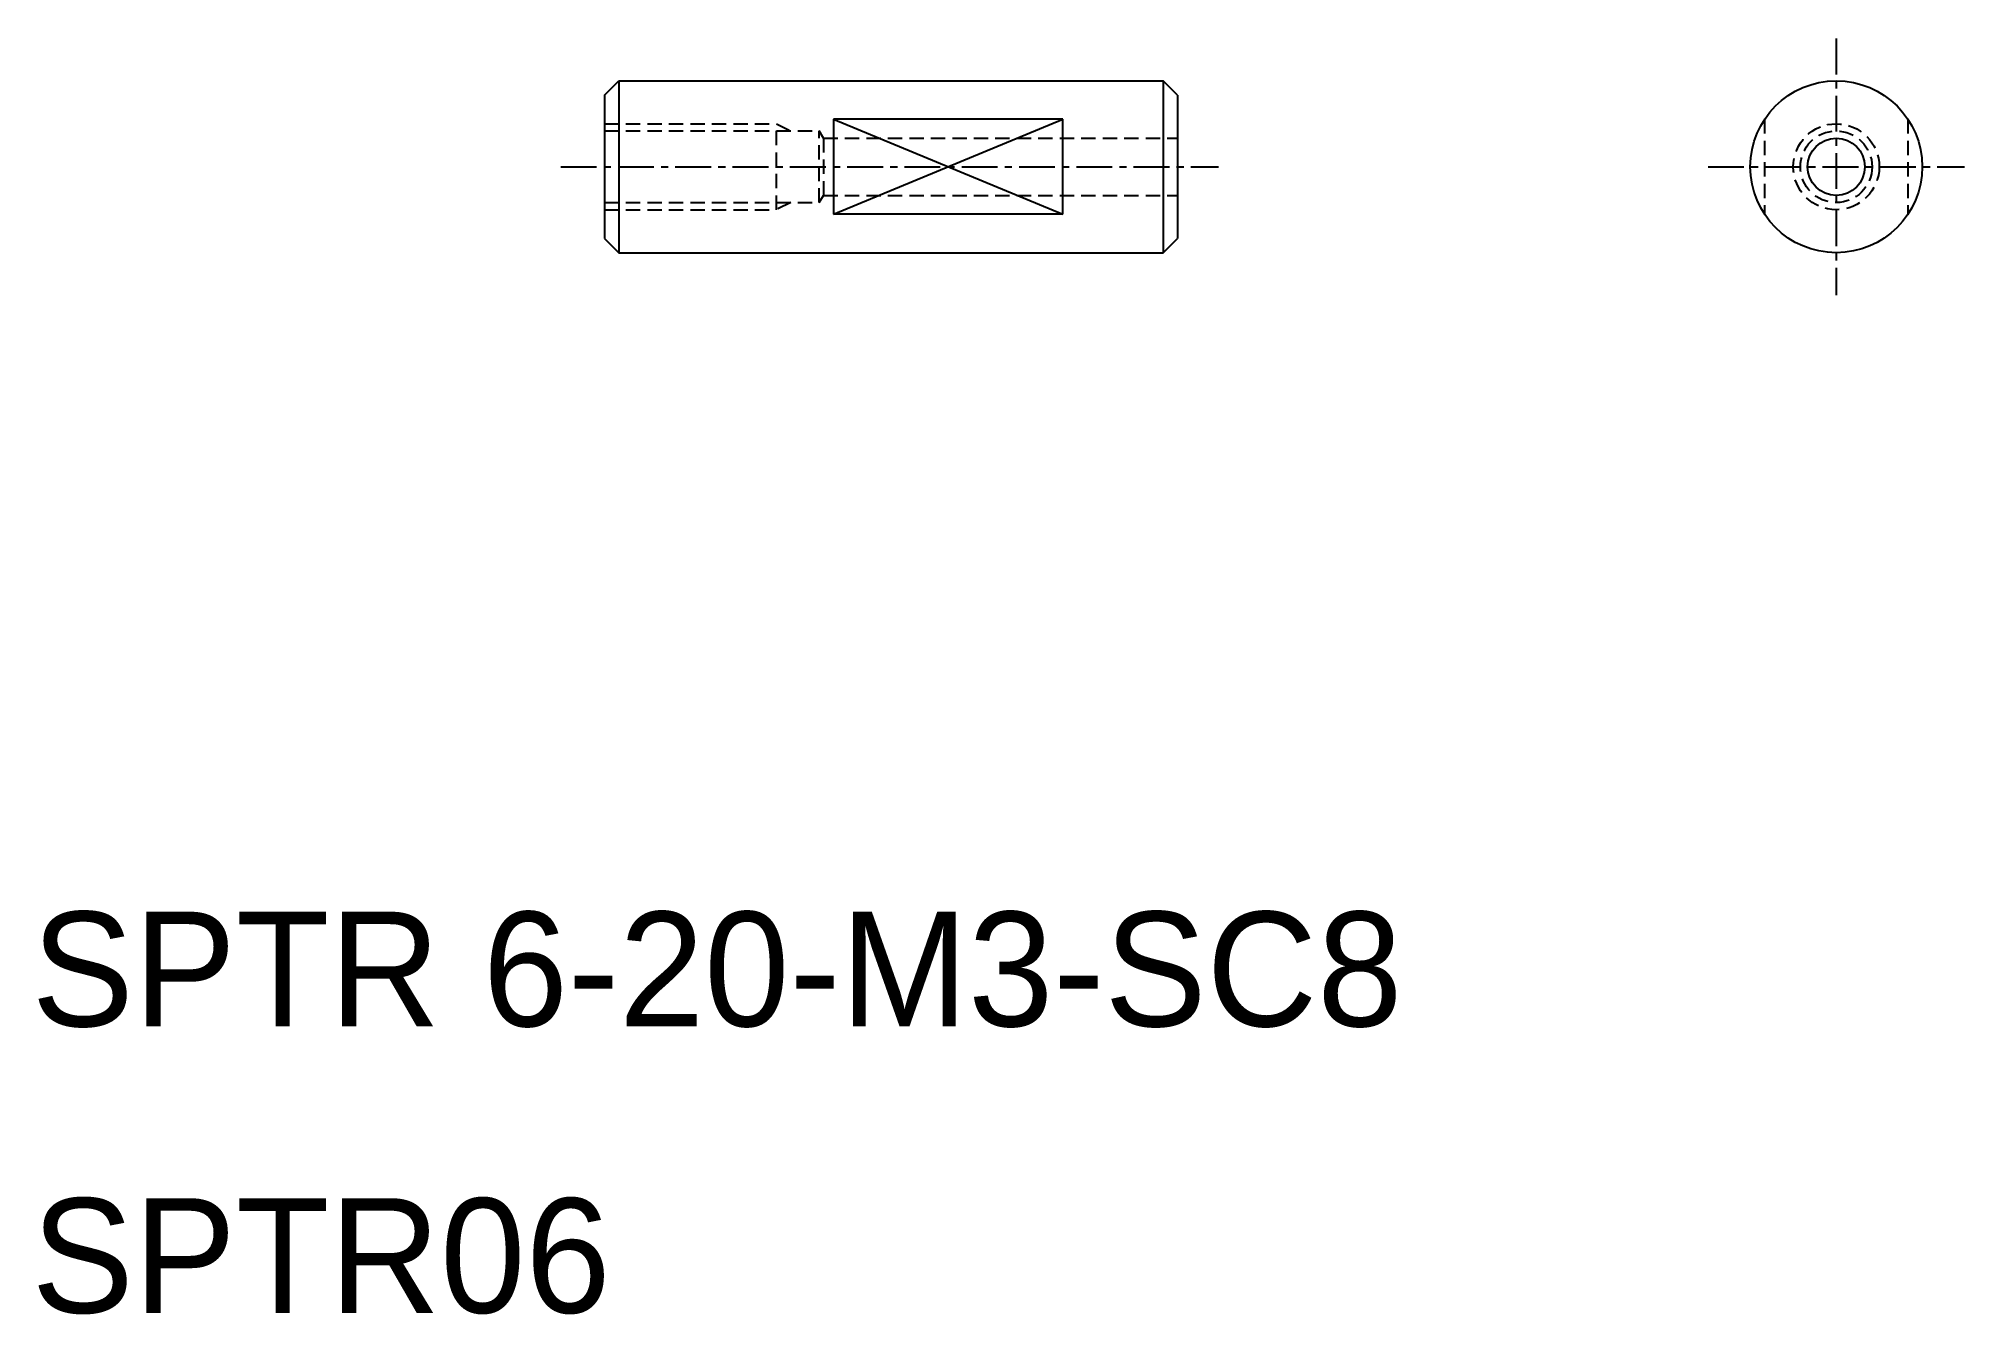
# Model space of a CAD drawing. Extents: x 10.2 to 77.5, y 9.9 to 54.5.
import ezdxf

# ---------------------------------------------------------------- set-up
doc = ezdxf.new("R2010")
doc.units = 0
doc.linetypes.add('CENTER', pattern=[2, 1.25, -0.25, 0.25, -0.25])
doc.linetypes.add('DASHED', pattern=[0.75, 0.5, -0.25])
doc.layers.get('0').update_dxf_attribs({"linetype": 'CONTINUOUS'})
doc.layers.add('CENTER', color=1, linetype='CENTER')

msp = doc.modelspace()

# ---------------------------------------------------------------- linework, layer by layer
at = {"color": 7, "linetype": 'CONTINUOUS'}
for p, q in [((30, 52.5), (30.5, 53)), ((30, 52.5), (30, 47.5)), ((30.5, 53), (49.5, 53)), ((30.5, 53), (30.5, 47)), ((35.25, 53), (35.25, 53)), ((40, 53), (40, 53)), ((49.5, 53), (49.5, 47)), ((50, 52.5), (49.5, 53)), ((50, 52.5), (50, 47.5)), ((30, 51.5), (30, 48.5)), ((46, 51.658), (38, 51.658)), ((38, 51.658), (38, 48.342)), ((46, 48.342), (46, 51.658)), ((46, 48.342), (38, 48.342)), ((30, 47.5), (30.5, 47)), ((49.5, 47), (50, 47.5)), ((30.5, 47), (49.5, 47))]:
    msp.add_line(p, q, dxfattribs=at)
at = {"color": 3, "linetype": 'DASHED'}
for p, q in [((30, 51.5), (36, 51.5)), ((30, 51.25), (37.5, 51.25)), ((36, 51.5), (36.5, 51.25)), ((36, 48.5), (36, 51.5)), ((37.644, 51), (37.5, 51.25)), ((37.5, 48.75), (37.5, 51.25)), ((70.5, 51.658), (70.5, 48.342)), ((75.5, 51.658), (75.5, 48.342)), ((37.644, 51), (50, 51)), ((37.644, 51), (37.644, 49)), ((30, 48.75), (37.5, 48.75)), ((30, 48.5), (36, 48.5)), ((36.5, 48.75), (36, 48.5)), ((37.5, 48.75), (37.644, 49)), ((37.644, 49), (50, 49))]:
    msp.add_line(p, q, dxfattribs=at)
at = {"color": 3, "linetype": 'CONTINUOUS'}
for p, q in [((38, 51.658), (46, 48.342)), ((38, 48.342), (46, 51.658))]:
    msp.add_line(p, q, dxfattribs=at)
at = {"color": 7, "linetype": 'CONTINUOUS'}
for radius in [3, 1]:
    msp.add_circle((73, 50), radius, dxfattribs=at)
at = {"color": 3, "linetype": 'DASHED'}
for radius in [1.5, 1.25]:
    msp.add_circle((73, 50), radius, dxfattribs=at)
at = {"layer": 'CENTER', "color": 1, "linetype": 'CENTER'}
for p, q in [((73, 54.476), (73, 45.524)), ((28.473, 50), (51.43, 50)), ((68.524, 50), (77.476, 50))]:
    msp.add_line(p, q, dxfattribs=at)

# ---------------------------------------------------------------- texts
at = {"color": 7, "linetype": 'CONTINUOUS'}
for s, p in [('SPTR 6-20-M3-SC8', (10, 20)), ('SPTR06', (10, 10))]:
    msp.add_text(s, height=4, dxfattribs=at).set_placement(p)

doc.saveas('drawing.dxf')
